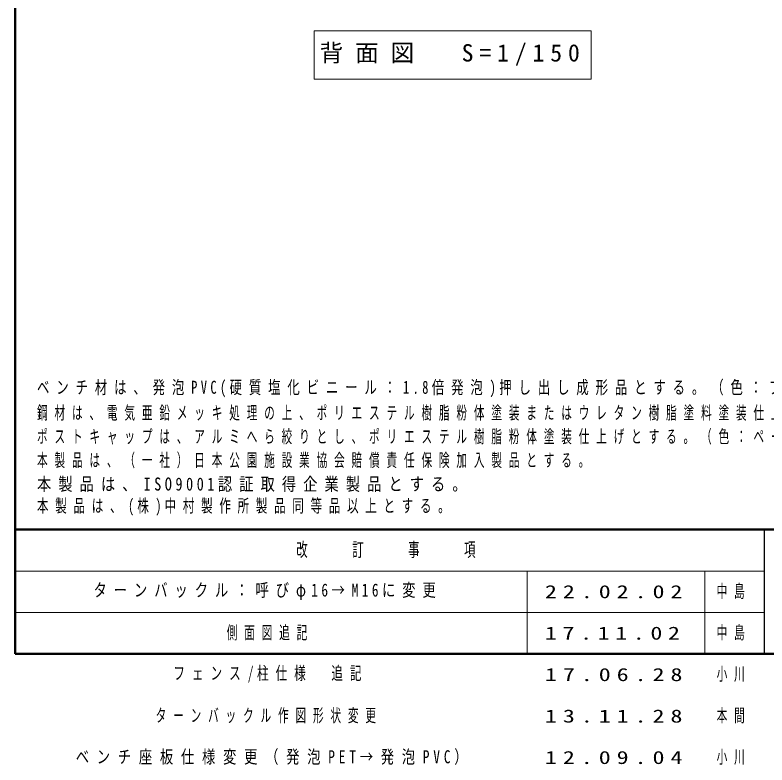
# Model space of a CAD drawing. Units: millimetres on the paper. Extents: x -365 to 0, y -19 to 257.
# Drawn here: x -365 to -238, y -18.7 to 107.9 of the extents above; entities that cross this region are included whole.
import ezdxf

# ---------------------------------------------------------------- set-up
doc = ezdxf.new("R2010")
doc.units = ezdxf.units.MM
doc.layers.add('LY_1', color=7, linetype='Continuous', lineweight=25)
doc.layers.add('LY_2', color=7, linetype='Continuous', lineweight=13)
doc.styles.add('ＭＳ ゴシック', font='')
doc.styles.get('ＭＳ ゴシック').set_extended_font_data('MS Gothic')

msp = doc.modelspace()

# ---------------------------------------------------------------- linework, layer by layer
at = {"layer": 'LY_1', "lineweight": 13}
for p, q in [((-314.49, 105.227), (-314.49, 97.093)), ((-267.69, 105.227), (-314.49, 105.227)), ((-267.69, 97.093), (-267.69, 105.227)), ((-314.49, 97.093), (-267.69, 97.093))]:
    msp.add_line(p, q, dxfattribs=at)
at = {"layer": 'LY_2', "lineweight": 50}
for p, q in [((-365, 257), (-365, 0)), ((-365, 21), (0, 21)), ((-365, 0), (0, 0))]:
    msp.add_line(p, q, dxfattribs=at)
at = {"layer": 'LY_2', "color": 211, "lineweight": 25}
msp.add_line((-238.5, 21), (-238.5, 0), dxfattribs=at)
at = {"layer": 'LY_2'}
for p, q in [((-365, 14), (-238.5, 14)), ((-278.5, 14), (-278.5, 0)), ((-248.5, 14), (-248.5, 0)), ((-365, 7), (-238.5, 7))]:
    msp.add_line(p, q, dxfattribs=at)

# ---------------------------------------------------------------- texts
at = {"layer": 'LY_1', "style": 'ＭＳ ゴシック'}
for s, insert, char_height, attachment_point in [('\\T1.5;背面図\u3000S=1/150', (-291.09, 101.16), 2.933, 5), ('\\T1.55;\\W0.7;ベンチ材は、発泡PVC(硬質塩化ビニール：1.8倍発泡)押し出し成形品とする。（色：ブルー）', (-361.29, 43.353), 2.199, 7), ('\\T1.64;\\W0.6;鋼材は、電気亜鉛メッキ処理の上、ポリエステル樹脂粉体塗装またはウレタン樹脂塗料塗装仕上げとする。（色：ペールグレー）', (-361.29, 39.353), 2.199, 7), ('\\T1.64;\\W0.6;ポストキャップは、アルミへら絞りとし、ポリエステル樹脂粉体塗装仕上げとする。（色：ペールグレー）', (-361.29, 35.353), 2.199, 7), ('\\T1.64;\\W0.6;本製品は、（一社）日本公園施設業協会賠償責任保険加入製品とする。', (-361.29, 31.353), 2.199, 7), ('\\T1.5;\\W0.8;本製品は、ISO9001認証取得企業製品とする。', (-361.29, 27.353), 2.199, 7), ('\\T1.58;\\W0.65;本製品は、(株)中村製作所製品同等品以上とする。', (-361.29, 23.353), 2.199, 7), ('\\T1.52;\\W0.75;ターンバックル：呼びφ16→M16に変更', (-351.75, 10.5), 2.199, 4), ('\\T1.5;\\W1.35;22.02.02', (-275.5, 10.5), 2.199, 4), ('\\T1.64;\\W0.6;中島', (-246.5, 10.5), 2.199, 4), ('\\T1.64;\\W0.6;側面図追記', (-329.25, 3.5), 2.199, 4), ('\\T1.47;\\W1.35;17.11.02', (-275.5, 3.5), 2.199, 4), ('\\T1.64;\\W0.6;中島', (-246.5, 3.5), 2.199, 4), ('\\T1.61;\\W0.65;フェンス/柱仕様\u3000追記', (-338.25, -3.5), 2.199, 4), ('\\T1.5;\\W1.35;17.06.28', (-275.5, -3.5), 2.199, 4), ('\\T1.64;\\W0.6;小川', (-246.5, -3.5), 2.199, 4), ('\\T1.64;\\W0.6;ターンバックル作図形状変更', (-341.25, -10.5), 2.199, 4), ('\\T1.5;\\W1.35;13.11.28', (-275.5, -10.5), 2.199, 4), ('\\T1.64;\\W0.6;本間', (-246.5, -10.5), 2.199, 4), ('\\T1.58;\\W0.75;ベンチ座板仕様変更（発泡PET→発泡PVC）', (-354.75, -17.5), 2.199, 4), ('\\T1.5;\\W1.35;12.09.04', (-275.5, -17.5), 2.199, 4), ('\\T1.64;\\W0.6;小川', (-246.5, -17.5), 2.199, 4)]:
    msp.add_mtext(s, dxfattribs=dict(at, insert=insert, char_height=char_height, attachment_point=attachment_point))
at = {"layer": 'LY_2', "color": 4, "insert": (-301.75, 17.5), "char_height": 2.346, "attachment_point": 5, "style": 'ＭＳ ゴシック'}
msp.add_mtext('\\T1.64;\\W0.6;改\u3000\u3000訂\u3000\u3000事\u3000\u3000項', dxfattribs=at)

doc.saveas('drawing.dxf')
